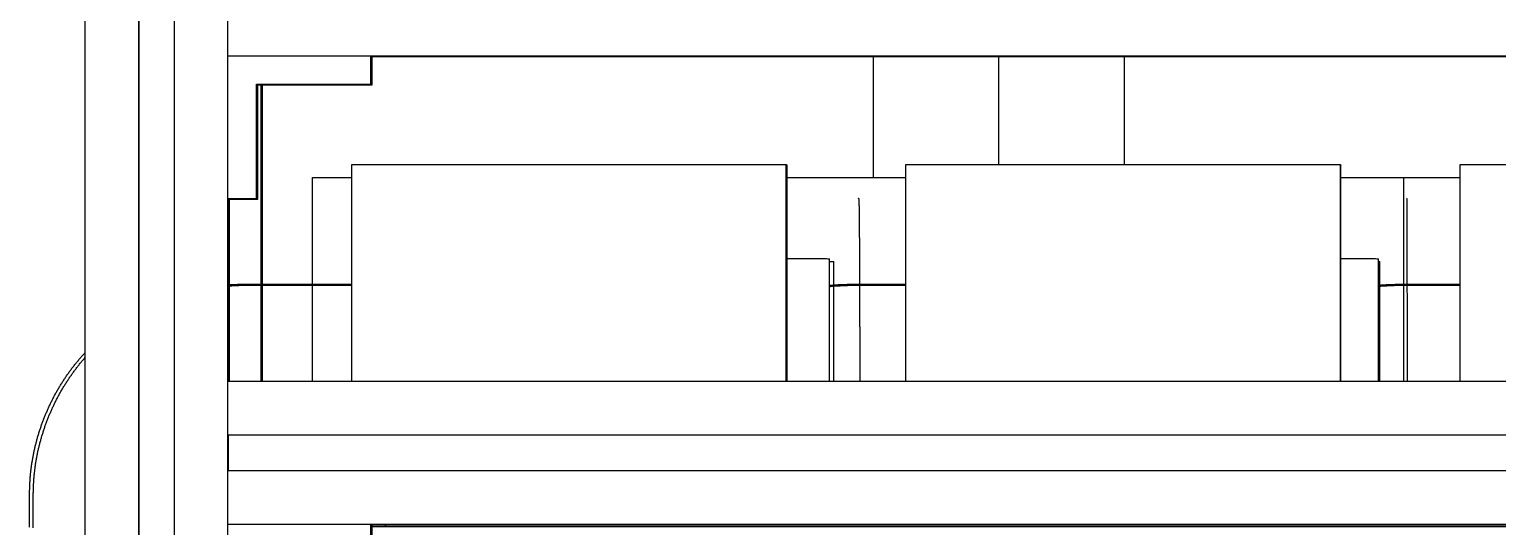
# Model space of a CAD drawing. Header units: millimetres. Extents: x -226 to 218, y -316 to 313.
# Drawn here: x -225.6 to -17.5, y 29 to 99.5 of the extents above; entities that cross this region are included whole.
import ezdxf

# ---------------------------------------------------------------- set-up
doc = ezdxf.new("R2010")
doc.units = ezdxf.units.MM
doc.layers.add('SKETCH', color=5, linetype='Continuous')
doc.layers.add('VISIBLE', color=7, linetype='Continuous')

msp = doc.modelspace()

# ---------------------------------------------------------------- linework, layer by layer
at = {"layer": 'SKETCH', "flags": 128}
for points in [[(-105.99, 78.52), (-105.99, 78.76), (-105.99, 79.02), (-105.99, 79.27), (-105.99, 79.52), (-105.99, 79.77), (-105.99, 80.03), (-105.99, 80.28), (-105.99, 80.53), (-105.99, 80.78), (-105.99, 81.03), (-105.99, 81.29), (-105.99, 81.54), (-105.99, 81.79), (-105.99, 82.04), (-105.99, 82.3), (-105.99, 82.55), (-105.98, 82.8), (-105.98, 83.05), (-105.98, 83.31), (-105.98, 83.56), (-105.98, 83.81), (-105.98, 84.06), (-105.98, 84.32), (-105.98, 84.57), (-105.98, 84.82), (-105.98, 85.07), (-105.98, 85.33), (-105.98, 85.58), (-105.98, 85.83), (-105.98, 86.08), (-105.98, 86.34), (-105.98, 86.59), (-105.98, 86.84), (-105.98, 87.09), (-105.98, 87.35), (-105.98, 87.6), (-105.98, 87.85), (-105.98, 88.1), (-105.98, 88.36), (-105.98, 88.61), (-105.98, 88.86), (-105.98, 89.11), (-105.98, 89.36), (-105.98, 89.62), (-105.98, 89.87), (-105.98, 90.12), (-105.98, 90.37), (-105.98, 90.63), (-105.98, 90.88), (-105.98, 91.13), (-105.98, 91.38), (-105.98, 91.64), (-105.98, 91.89), (-105.98, 92.14), (-105.98, 92.39), (-105.98, 92.65), (-105.98, 92.9), (-105.98, 93.15), (-105.98, 93.4), (-105.98, 93.66), (-105.98, 93.91), (-105.98, 94.16), (-105.98, 94.41), (-105.98, 94.67), (-105.98, 94.92), (-105.98, 95.17), (-105.98, 95.42), (-105.98, 95.67)], [(-88.19, 80.37), (-88.19, 80.54), (-88.19, 80.8), (-88.19, 81.06), (-88.19, 81.32), (-88.19, 81.58), (-88.19, 81.85), (-88.19, 82.11), (-88.19, 82.37), (-88.19, 82.63), (-88.19, 82.89), (-88.19, 83.15), (-88.19, 83.42), (-88.19, 83.68), (-88.19, 83.94), (-88.19, 84.2), (-88.19, 84.46), (-88.19, 84.72), (-88.19, 84.99), (-88.19, 85.25), (-88.19, 85.51), (-88.19, 85.77), (-88.19, 86.03), (-88.19, 86.29), (-88.19, 86.56), (-88.19, 86.82), (-88.19, 87.08), (-88.19, 87.34), (-88.19, 87.6), (-88.19, 87.86), (-88.2, 88.13), (-88.2, 88.39), (-88.2, 88.65), (-88.2, 88.91), (-88.2, 89.17), (-88.2, 89.43), (-88.2, 89.7), (-88.2, 89.96), (-88.2, 90.22), (-88.2, 90.48), (-88.2, 90.74), (-88.2, 91), (-88.2, 91.27), (-88.2, 91.53), (-88.2, 91.79), (-88.2, 92.05), (-88.2, 92.31), (-88.2, 92.57), (-88.2, 92.84), (-88.2, 93.1), (-88.2, 93.36), (-88.2, 93.62), (-88.2, 93.88), (-88.2, 94.14), (-88.2, 94.41), (-88.2, 94.67), (-88.2, 94.93), (-88.2, 95.19), (-88.2, 95.45), (-88.2, 95.67)], [(-70.38, 80.37), (-70.38, 80.61), (-70.38, 80.86), (-70.38, 81.11), (-70.38, 81.36), (-70.38, 81.61), (-70.39, 81.86), (-70.39, 82.11), (-70.39, 82.36), (-70.39, 82.61), (-70.39, 82.86), (-70.39, 83.12), (-70.39, 83.37), (-70.39, 83.62), (-70.39, 83.87), (-70.39, 84.12), (-70.39, 84.37), (-70.39, 84.62), (-70.39, 84.87), (-70.39, 85.12), (-70.39, 85.37), (-70.39, 85.62), (-70.39, 85.87), (-70.39, 86.12), (-70.39, 86.37), (-70.39, 86.63), (-70.39, 86.88), (-70.39, 87.13), (-70.39, 87.38), (-70.39, 87.63), (-70.39, 87.88), (-70.39, 88.13), (-70.39, 88.38), (-70.39, 88.63), (-70.39, 88.88), (-70.39, 89.13), (-70.39, 89.38), (-70.39, 89.63), (-70.39, 89.89), (-70.39, 90.14), (-70.39, 90.39), (-70.39, 90.64), (-70.39, 90.89), (-70.39, 91.14), (-70.39, 91.39), (-70.39, 91.64), (-70.39, 91.89), (-70.39, 92.14), (-70.4, 92.39), (-70.4, 92.64), (-70.4, 92.89), (-70.4, 93.15), (-70.4, 93.4), (-70.4, 93.65), (-70.4, 93.9), (-70.4, 94.15), (-70.4, 94.4), (-70.4, 94.65), (-70.4, 94.9), (-70.4, 95.15), (-70.4, 95.4), (-70.4, 95.65), (-70.4, 95.7)], [(-107.87, 49.62), (-107.87, 49.76), (-107.87, 49.94), (-107.87, 50.11), (-107.88, 50.29), (-107.88, 50.47), (-107.88, 50.65), (-107.88, 50.83), (-107.88, 51), (-107.88, 51.18), (-107.88, 51.36), (-107.88, 51.53), (-107.88, 51.71), (-107.88, 51.89), (-107.88, 52.06), (-107.88, 52.24), (-107.88, 52.41), (-107.88, 52.59), (-107.88, 52.77), (-107.88, 52.94), (-107.88, 53.12), (-107.88, 53.29), (-107.88, 53.47), (-107.88, 53.64), (-107.88, 53.81), (-107.88, 53.99), (-107.88, 54.16), (-107.88, 54.34), (-107.88, 54.51), (-107.88, 54.69), (-107.88, 54.86), (-107.88, 55.03), (-107.88, 55.2), (-107.88, 55.38), (-107.88, 55.55), (-107.88, 55.72), (-107.88, 55.89), (-107.88, 56.06), (-107.88, 56.23), (-107.88, 56.4), (-107.88, 56.57), (-107.88, 56.74), (-107.88, 56.91), (-107.88, 57.08), (-107.88, 57.24), (-107.89, 57.41), (-107.89, 57.58), (-107.89, 57.75), (-107.89, 57.91), (-107.89, 58.08), (-107.89, 58.25), (-107.89, 58.41), (-107.89, 58.58), (-107.89, 58.74), (-107.89, 58.91), (-107.89, 59.07), (-107.89, 59.23), (-107.89, 59.4), (-107.89, 59.56), (-107.89, 59.72), (-107.89, 59.88), (-107.89, 60.04), (-107.89, 60.2), (-107.89, 60.36), (-107.89, 60.52), (-107.89, 60.68), (-107.89, 60.84), (-107.89, 60.99), (-107.89, 61.15), (-107.89, 61.31), (-107.9, 61.46), (-107.9, 61.62), (-107.9, 61.77), (-107.9, 61.93), (-107.9, 62.08), (-107.9, 62.24), (-107.9, 62.39), (-107.9, 62.54), (-107.9, 62.69), (-107.9, 62.84), (-107.9, 62.99), (-107.9, 63.14), (-107.9, 63.29), (-107.9, 63.44), (-107.9, 63.59), (-107.9, 63.74), (-107.9, 63.88), (-107.9, 64.03), (-107.9, 64.17), (-107.9, 64.31), (-107.91, 64.46), (-107.91, 64.6), (-107.91, 64.74), (-107.91, 64.88), (-107.91, 65.02), (-107.91, 65.16), (-107.91, 65.3), (-107.91, 65.44), (-107.91, 65.58), (-107.91, 65.72), (-107.91, 65.85), (-107.91, 65.99), (-107.91, 66.12), (-107.91, 66.26), (-107.91, 66.39), (-107.91, 66.52), (-107.92, 66.66), (-107.92, 66.79), (-107.92, 66.92), (-107.92, 67.05), (-107.92, 67.17), (-107.92, 67.3), (-107.92, 67.43), (-107.92, 67.55), (-107.92, 67.68), (-107.92, 67.8), (-107.92, 67.93), (-107.92, 68.05), (-107.92, 68.17), (-107.92, 68.29), (-107.92, 68.41), (-107.93, 68.53), (-107.93, 68.65), (-107.93, 68.77), (-107.93, 68.89), (-107.93, 69), (-107.93, 69.12), (-107.93, 69.23), (-107.93, 69.34), (-107.93, 69.46), (-107.93, 69.57), (-107.93, 69.68), (-107.93, 69.79), (-107.93, 69.9), (-107.94, 70), (-107.94, 70.11), (-107.94, 70.21), (-107.94, 70.32), (-107.94, 70.42), (-107.94, 70.53), (-107.94, 70.63), (-107.94, 70.73), (-107.94, 70.83), (-107.94, 70.93), (-107.94, 71.03), (-107.94, 71.12), (-107.94, 71.22), (-107.95, 71.31), (-107.95, 71.41), (-107.95, 71.5), (-107.95, 71.59), (-107.95, 71.69), (-107.95, 71.78), (-107.95, 71.87), (-107.95, 71.95), (-107.95, 72.04), (-107.95, 72.13), (-107.95, 72.21), (-107.95, 72.3), (-107.96, 72.38), (-107.96, 72.46), (-107.96, 72.54), (-107.96, 72.62), (-107.96, 72.7), (-107.96, 72.78), (-107.96, 72.85), (-107.96, 72.93), (-107.96, 73), (-107.96, 73.08), (-107.96, 73.15), (-107.97, 73.22), (-107.97, 73.29), (-107.97, 73.36), (-107.97, 73.43), (-107.97, 73.5), (-107.97, 73.57), (-107.97, 73.63), (-107.97, 73.69), (-107.97, 73.76), (-107.97, 73.82), (-107.97, 73.88), (-107.98, 73.94), (-107.98, 74), (-107.98, 74.06), (-107.98, 74.11), (-107.98, 74.17), (-107.98, 74.22), (-107.98, 74.27), (-107.98, 74.33), (-107.98, 74.38), (-107.98, 74.43), (-107.98, 74.47), (-107.99, 74.52), (-107.99, 74.57), (-107.99, 74.61), (-107.99, 74.66), (-107.99, 74.7), (-107.99, 74.74), (-107.99, 74.78), (-107.99, 74.82), (-107.99, 74.86), (-107.99, 74.9), (-107.99, 74.93), (-108, 74.97), (-108, 75), (-108, 75.03), (-108, 75.07), (-108, 75.1), (-108, 75.13), (-108, 75.15), (-108, 75.18), (-108, 75.2), (-108, 75.23), (-108.01, 75.25), (-108.01, 75.27), (-108.01, 75.28), (-108.01, 75.3), (-108.01, 75.32), (-108.01, 75.33), (-108.01, 75.35), (-108.01, 75.36), (-108.01, 75.37), (-108.01, 75.38), (-108.01, 75.4), (-108.02, 75.41), (-108.02, 75.42), (-108.02, 75.42), (-108.02, 75.43), (-108.02, 75.44), (-108.02, 75.45), (-108.02, 75.46), (-108.02, 75.47), (-108.02, 75.48), (-108.02, 75.49), (-108.03, 75.5), (-108.03, 75.5), (-108.03, 75.51), (-108.03, 75.51), (-108.03, 75.52), (-108.03, 75.52), (-108.04, 75.52), (-108.04, 75.52), (-108.04, 75.52), (-108.04, 75.52), (-108.04, 75.52), (-108.04, 75.52), (-108.04, 75.52), (-108.05, 75.51), (-108.05, 75.51), (-108.05, 75.51), (-108.05, 75.51), (-108.05, 75.51), (-108.05, 75.5), (-108.06, 75.5), (-108.06, 75.5), (-108.06, 75.5), (-108.06, 75.5), (-108.06, 75.5), (-108.06, 75.5), (-108.07, 75.51), (-108.07, 75.51), (-108.07, 75.51), (-108.07, 75.51), (-108.07, 75.51), (-108.07, 75.51), (-108.07, 75.51), (-108.08, 75.51), (-108.08, 75.51), (-108.08, 75.52), (-108.08, 75.52), (-108.08, 75.52), (-108.08, 75.52), (-108.09, 75.52), (-108.09, 75.52), (-108.09, 75.52), (-108.09, 75.52), (-108.09, 75.52), (-108.09, 75.53), (-108.09, 75.53), (-108.1, 75.53), (-108.1, 75.53), (-108.1, 75.53), (-108.1, 75.53), (-108.1, 75.53), (-108.1, 75.53), (-108.11, 75.53), (-108.11, 75.54), (-108.11, 75.54), (-108.11, 75.54), (-108.11, 75.54), (-108.11, 75.54), (-108.11, 75.54), (-108.12, 75.54), (-108.12, 75.54), (-108.12, 75.54), (-108.12, 75.54), (-108.12, 75.55), (-108.12, 75.55), (-108.13, 75.55), (-108.13, 75.55), (-108.13, 75.55), (-108.13, 75.55), (-108.13, 75.55), (-108.13, 75.55), (-108.14, 75.55)], [(-30.31, 49.62), (-30.31, 49.76), (-30.31, 49.94), (-30.31, 50.11), (-30.31, 50.29), (-30.31, 50.47), (-30.31, 50.65), (-30.31, 50.83), (-30.31, 51), (-30.31, 51.18), (-30.31, 51.36), (-30.31, 51.53), (-30.31, 51.71), (-30.31, 51.89), (-30.31, 52.06), (-30.31, 52.24), (-30.31, 52.41), (-30.31, 52.59), (-30.31, 52.77), (-30.31, 52.94), (-30.31, 53.12), (-30.31, 53.29), (-30.31, 53.47), (-30.31, 53.64), (-30.31, 53.81), (-30.31, 53.99), (-30.31, 54.16), (-30.31, 54.34), (-30.31, 54.51), (-30.31, 54.69), (-30.31, 54.86), (-30.31, 55.03), (-30.31, 55.2), (-30.31, 55.38), (-30.31, 55.55), (-30.31, 55.72), (-30.31, 55.89), (-30.31, 56.06), (-30.31, 56.23), (-30.31, 56.4), (-30.31, 56.57), (-30.31, 56.74), (-30.31, 56.91), (-30.31, 57.08), (-30.31, 57.24), (-30.31, 57.41), (-30.31, 57.58), (-30.31, 57.75), (-30.31, 57.91), (-30.31, 58.08), (-30.31, 58.25), (-30.31, 58.41), (-30.31, 58.58), (-30.31, 58.74), (-30.31, 58.91), (-30.31, 59.07), (-30.31, 59.23), (-30.31, 59.4), (-30.31, 59.56), (-30.31, 59.72), (-30.31, 59.88), (-30.31, 60.04), (-30.31, 60.2), (-30.31, 60.36), (-30.31, 60.52), (-30.31, 60.68), (-30.31, 60.84), (-30.31, 60.99), (-30.31, 61.15), (-30.31, 61.31), (-30.31, 61.46), (-30.31, 61.62), (-30.31, 61.77), (-30.31, 61.93), (-30.31, 62.08), (-30.32, 62.24), (-30.32, 62.39), (-30.32, 62.54), (-30.32, 62.69), (-30.32, 62.84), (-30.32, 62.99), (-30.32, 63.14), (-30.32, 63.29), (-30.32, 63.44), (-30.32, 63.59), (-30.32, 63.74), (-30.32, 63.88), (-30.32, 64.03), (-30.32, 64.17), (-30.32, 64.31), (-30.32, 64.46), (-30.32, 64.6), (-30.32, 64.74), (-30.32, 64.88), (-30.32, 65.02), (-30.32, 65.16), (-30.32, 65.3), (-30.32, 65.44), (-30.32, 65.58), (-30.32, 65.72), (-30.32, 65.85), (-30.32, 65.99), (-30.32, 66.12), (-30.32, 66.26), (-30.32, 66.39), (-30.32, 66.52), (-30.32, 66.66), (-30.32, 66.79), (-30.32, 66.92), (-30.32, 67.05), (-30.32, 67.17), (-30.32, 67.3), (-30.32, 67.43), (-30.32, 67.55), (-30.32, 67.68), (-30.32, 67.8), (-30.32, 67.93), (-30.32, 68.05), (-30.32, 68.17), (-30.32, 68.29), (-30.32, 68.41), (-30.32, 68.53), (-30.32, 68.65), (-30.32, 68.77), (-30.32, 68.89), (-30.32, 69), (-30.32, 69.12), (-30.32, 69.23), (-30.32, 69.34), (-30.32, 69.46), (-30.32, 69.57), (-30.33, 69.68), (-30.33, 69.79), (-30.33, 69.9), (-30.33, 70), (-30.33, 70.11), (-30.33, 70.21), (-30.33, 70.32), (-30.33, 70.42), (-30.33, 70.53), (-30.33, 70.63), (-30.33, 70.73), (-30.33, 70.83), (-30.33, 70.93), (-30.33, 71.03), (-30.33, 71.12), (-30.33, 71.22), (-30.33, 71.31), (-30.33, 71.41), (-30.33, 71.5), (-30.33, 71.59), (-30.33, 71.69), (-30.33, 71.78), (-30.33, 71.87), (-30.33, 71.95), (-30.33, 72.04), (-30.33, 72.13), (-30.33, 72.21), (-30.33, 72.3), (-30.33, 72.38), (-30.33, 72.46), (-30.33, 72.54), (-30.33, 72.62), (-30.33, 72.7), (-30.33, 72.78), (-30.33, 72.85), (-30.33, 72.93), (-30.33, 73), (-30.33, 73.08), (-30.33, 73.15), (-30.33, 73.22), (-30.33, 73.29), (-30.33, 73.36), (-30.33, 73.43), (-30.34, 73.5), (-30.34, 73.57), (-30.34, 73.63), (-30.34, 73.69), (-30.34, 73.76), (-30.34, 73.82), (-30.34, 73.88), (-30.34, 73.94), (-30.34, 74), (-30.34, 74.06), (-30.34, 74.11), (-30.34, 74.17), (-30.34, 74.22), (-30.34, 74.27), (-30.34, 74.33), (-30.34, 74.38), (-30.34, 74.43), (-30.34, 74.47), (-30.34, 74.52), (-30.34, 74.57), (-30.34, 74.61), (-30.34, 74.66), (-30.34, 74.7), (-30.34, 74.74), (-30.34, 74.78), (-30.34, 74.82), (-30.34, 74.86), (-30.34, 74.9), (-30.34, 74.93), (-30.34, 74.97), (-30.34, 75), (-30.34, 75.03), (-30.34, 75.07), (-30.34, 75.1), (-30.34, 75.13), (-30.34, 75.15), (-30.34, 75.18), (-30.34, 75.2), (-30.34, 75.23), (-30.35, 75.25), (-30.35, 75.27), (-30.35, 75.28), (-30.35, 75.3), (-30.35, 75.32), (-30.35, 75.33), (-30.35, 75.35), (-30.35, 75.36), (-30.35, 75.37), (-30.35, 75.38), (-30.35, 75.4), (-30.35, 75.41), (-30.35, 75.42), (-30.35, 75.42), (-30.35, 75.43), (-30.35, 75.44), (-30.35, 75.45), (-30.35, 75.46), (-30.35, 75.47), (-30.35, 75.48), (-30.35, 75.49), (-30.35, 75.5), (-30.35, 75.5), (-30.35, 75.51), (-30.35, 75.51), (-30.35, 75.52), (-30.35, 75.52), (-30.35, 75.52), (-30.35, 75.52), (-30.35, 75.52), (-30.36, 75.52), (-30.36, 75.52), (-30.36, 75.52), (-30.36, 75.52), (-30.36, 75.51), (-30.36, 75.51), (-30.36, 75.51), (-30.36, 75.51), (-30.36, 75.51), (-30.36, 75.5), (-30.36, 75.5), (-30.36, 75.5), (-30.36, 75.5), (-30.36, 75.5), (-30.36, 75.5), (-30.36, 75.5), (-30.36, 75.51), (-30.36, 75.51), (-30.36, 75.51), (-30.36, 75.51), (-30.36, 75.51), (-30.36, 75.51), (-30.36, 75.51), (-30.37, 75.51), (-30.37, 75.51), (-30.37, 75.52), (-30.37, 75.52), (-30.37, 75.52), (-30.37, 75.52), (-30.37, 75.52), (-30.37, 75.52), (-30.37, 75.52), (-30.37, 75.52), (-30.37, 75.52), (-30.37, 75.53), (-30.37, 75.53), (-30.37, 75.53), (-30.37, 75.53), (-30.37, 75.53), (-30.37, 75.53), (-30.37, 75.53), (-30.37, 75.53), (-30.37, 75.53), (-30.37, 75.54), (-30.37, 75.54), (-30.37, 75.54), (-30.38, 75.54), (-30.38, 75.54), (-30.38, 75.54), (-30.38, 75.54), (-30.38, 75.54), (-30.38, 75.54), (-30.38, 75.54), (-30.38, 75.55), (-30.38, 75.55), (-30.38, 75.55), (-30.38, 75.55), (-30.38, 75.55), (-30.38, 75.55), (-30.38, 75.55), (-30.38, 75.55), (-30.38, 75.55)], [(-197.27, 63.34), (-197.15, 63.34), (-197.02, 63.35), (-196.89, 63.35), (-196.76, 63.36), (-196.63, 63.36), (-196.5, 63.37), (-196.37, 63.37), (-196.23, 63.37), (-196.09, 63.38), (-195.95, 63.38), (-195.8, 63.39), (-195.66, 63.39), (-195.46, 63.39), (-195.26, 63.4), (-195.06, 63.4), (-194.85, 63.4), (-194.63, 63.4), (-194.42, 63.41), (-194.2, 63.41), (-193.97, 63.41), (-193.75, 63.41), (-193.52, 63.41), (-193.29, 63.41), (-193.06, 63.4), (-192.83, 63.4), (-192.6, 63.4), (-192.36, 63.4), (-192.13, 63.4), (-191.9, 63.4), (-191.66, 63.39), (-191.43, 63.39), (-191.2, 63.39), (-190.97, 63.39), (-190.74, 63.39), (-190.51, 63.39), (-190.29, 63.39), (-190.06, 63.39), (-189.84, 63.39), (-189.62, 63.39), (-189.39, 63.39), (-189.17, 63.39), (-188.94, 63.39), (-188.72, 63.39), (-188.5, 63.39), (-188.27, 63.39), (-188.05, 63.39), (-187.83, 63.39), (-187.6, 63.39), (-187.38, 63.39), (-187.15, 63.39), (-186.93, 63.39), (-186.71, 63.39), (-186.48, 63.39), (-186.26, 63.39), (-186.04, 63.39), (-185.81, 63.39), (-185.59, 63.39), (-185.36, 63.39), (-185.14, 63.39), (-184.92, 63.39), (-184.69, 63.39), (-184.47, 63.39), (-184.25, 63.39), (-184.02, 63.39), (-183.8, 63.39), (-183.57, 63.39), (-183.35, 63.39), (-183.13, 63.39), (-182.9, 63.39), (-182.68, 63.39), (-182.45, 63.39), (-182.23, 63.39), (-182.01, 63.39), (-181.78, 63.39), (-181.56, 63.39), (-181.34, 63.39), (-181.11, 63.39), (-180.89, 63.39), (-180.66, 63.39), (-180.44, 63.39), (-180.22, 63.39), (-179.99, 63.39), (-179.93, 63.39)], [(-197.27, 63.16), (-197.19, 63.17), (-197.07, 63.18), (-196.94, 63.18), (-196.82, 63.19), (-196.69, 63.19), (-196.56, 63.2), (-196.43, 63.2), (-196.3, 63.21), (-196.17, 63.21), (-196.04, 63.22), (-195.91, 63.22), (-195.77, 63.23), (-195.63, 63.23), (-195.49, 63.23), (-195.35, 63.24), (-195.2, 63.24), (-195, 63.25), (-194.8, 63.25), (-194.6, 63.25), (-194.39, 63.25), (-194.18, 63.26), (-193.96, 63.26), (-193.74, 63.26), (-193.52, 63.26), (-193.3, 63.26), (-193.07, 63.26), (-192.84, 63.26), (-192.61, 63.26), (-192.38, 63.25), (-192.15, 63.25), (-191.91, 63.25), (-191.68, 63.25), (-191.45, 63.25), (-191.21, 63.25), (-190.98, 63.24), (-190.75, 63.24), (-190.52, 63.24), (-190.29, 63.24), (-190.07, 63.24), (-189.84, 63.24), (-189.62, 63.24), (-189.4, 63.24), (-189.17, 63.24), (-188.95, 63.24), (-188.73, 63.24), (-188.5, 63.24), (-188.28, 63.24), (-188.06, 63.24), (-187.83, 63.24), (-187.61, 63.24), (-187.39, 63.24), (-187.16, 63.24), (-186.94, 63.24), (-186.72, 63.24), (-186.49, 63.24), (-186.27, 63.24), (-186.05, 63.24), (-185.82, 63.24), (-185.6, 63.24), (-185.38, 63.24), (-185.15, 63.24), (-184.93, 63.24), (-184.71, 63.24), (-184.48, 63.24), (-184.26, 63.24), (-184.04, 63.24), (-183.81, 63.24), (-183.59, 63.24), (-183.37, 63.24), (-183.14, 63.24), (-182.92, 63.24), (-182.7, 63.24), (-182.47, 63.24), (-182.25, 63.24), (-182.03, 63.24), (-181.8, 63.24), (-181.58, 63.24), (-181.36, 63.24), (-181.13, 63.24), (-180.91, 63.24), (-180.69, 63.24), (-180.47, 63.24), (-180.24, 63.24), (-180.02, 63.24), (-179.93, 63.24)], [(-112.22, 63.24), (-112.21, 63.24), (-112.08, 63.25), (-111.95, 63.26), (-111.83, 63.27), (-111.7, 63.28), (-111.58, 63.29), (-111.45, 63.3), (-111.33, 63.31), (-111.2, 63.32), (-111.07, 63.32), (-110.95, 63.33), (-110.82, 63.34), (-110.69, 63.34), (-110.57, 63.35), (-110.44, 63.35), (-110.31, 63.36), (-110.18, 63.36), (-110.04, 63.37), (-109.91, 63.37), (-109.77, 63.37), (-109.64, 63.38), (-109.5, 63.38), (-109.35, 63.39), (-109.21, 63.39), (-109.02, 63.39), (-108.83, 63.4), (-108.64, 63.4), (-108.44, 63.4), (-108.24, 63.4), (-108.04, 63.41), (-107.84, 63.41), (-107.63, 63.41), (-107.42, 63.41), (-107.21, 63.41), (-107, 63.4), (-106.79, 63.4), (-106.57, 63.4), (-106.36, 63.4), (-106.14, 63.4), (-105.92, 63.4), (-105.71, 63.4), (-105.49, 63.39), (-105.28, 63.39), (-105.06, 63.39), (-104.85, 63.39), (-104.64, 63.39), (-104.43, 63.39), (-104.22, 63.39), (-104.01, 63.39), (-103.8, 63.39), (-103.59, 63.39), (-103.39, 63.39), (-103.18, 63.39), (-102.97, 63.39), (-102.76, 63.39), (-102.55, 63.39), (-102.35, 63.39), (-102.14, 63.39), (-101.93, 63.39), (-101.72, 63.39), (-101.51, 63.39), (-101.37, 63.39)], [(-112.22, 63.06), (-112.21, 63.06), (-112.08, 63.08), (-111.95, 63.09), (-111.82, 63.1), (-111.69, 63.11), (-111.57, 63.13), (-111.44, 63.14), (-111.32, 63.14), (-111.19, 63.15), (-111.06, 63.16), (-110.94, 63.17), (-110.81, 63.18), (-110.69, 63.18), (-110.56, 63.19), (-110.44, 63.19), (-110.31, 63.2), (-110.18, 63.2), (-110.05, 63.21), (-109.92, 63.21), (-109.79, 63.22), (-109.65, 63.22), (-109.52, 63.23), (-109.38, 63.23), (-109.24, 63.23), (-109.1, 63.24), (-108.95, 63.24), (-108.77, 63.25), (-108.58, 63.25), (-108.39, 63.25), (-108.19, 63.25), (-107.99, 63.26), (-107.79, 63.26), (-107.59, 63.26), (-107.38, 63.26), (-107.17, 63.26), (-106.96, 63.26), (-106.75, 63.26), (-106.54, 63.26), (-106.32, 63.25), (-106.11, 63.25), (-105.89, 63.25), (-105.68, 63.25), (-105.46, 63.25), (-105.25, 63.25), (-105.03, 63.24), (-104.82, 63.24), (-104.6, 63.24), (-104.39, 63.24), (-104.18, 63.24), (-103.97, 63.24), (-103.77, 63.24), (-103.56, 63.24), (-103.35, 63.24), (-103.14, 63.24), (-102.94, 63.24), (-102.73, 63.24), (-102.52, 63.24), (-102.31, 63.24), (-102.11, 63.24), (-101.9, 63.24), (-101.69, 63.24), (-101.48, 63.24), (-101.37, 63.24)], [(-34.41, 63.25), (-34.29, 63.26), (-34.16, 63.27), (-34.04, 63.28), (-33.91, 63.29), (-33.79, 63.3), (-33.66, 63.31), (-33.54, 63.32), (-33.41, 63.32), (-33.28, 63.33), (-33.16, 63.34), (-33.03, 63.34), (-32.9, 63.35), (-32.77, 63.35), (-32.64, 63.36), (-32.51, 63.36), (-32.38, 63.37), (-32.25, 63.37), (-32.11, 63.37), (-31.97, 63.38), (-31.83, 63.38), (-31.69, 63.39), (-31.54, 63.39), (-31.36, 63.39), (-31.17, 63.4), (-30.98, 63.4), (-30.78, 63.4), (-30.58, 63.4), (-30.38, 63.41), (-30.17, 63.41), (-29.97, 63.41), (-29.76, 63.41), (-29.55, 63.41), (-29.34, 63.4), (-29.12, 63.4), (-28.91, 63.4), (-28.69, 63.4), (-28.48, 63.4), (-28.26, 63.4), (-28.04, 63.4), (-27.83, 63.39), (-27.61, 63.39), (-27.4, 63.39), (-27.19, 63.39), (-26.97, 63.39), (-26.76, 63.39), (-26.55, 63.39), (-26.35, 63.39), (-26.14, 63.39), (-25.93, 63.39), (-25.72, 63.39), (-25.51, 63.39), (-25.31, 63.39), (-25.1, 63.39), (-24.89, 63.39), (-24.68, 63.39), (-24.47, 63.39), (-24.27, 63.39), (-24.06, 63.39), (-23.85, 63.39), (-23.64, 63.39), (-23.43, 63.39), (-23.23, 63.39), (-23.02, 63.39), (-22.82, 63.39)], [(-34.41, 63.1), (-34.34, 63.1), (-34.21, 63.11), (-34.08, 63.13), (-33.96, 63.14), (-33.83, 63.14), (-33.71, 63.15), (-33.58, 63.16), (-33.46, 63.17), (-33.33, 63.18), (-33.21, 63.18), (-33.08, 63.19), (-32.95, 63.19), (-32.83, 63.2), (-32.7, 63.2), (-32.57, 63.21), (-32.44, 63.21), (-32.3, 63.22), (-32.17, 63.22), (-32.03, 63.23), (-31.9, 63.23), (-31.76, 63.23), (-31.62, 63.24), (-31.47, 63.24), (-31.29, 63.25), (-31.1, 63.25), (-30.9, 63.25), (-30.71, 63.25), (-30.51, 63.26), (-30.31, 63.26), (-30.1, 63.26), (-29.9, 63.26), (-29.69, 63.26), (-29.48, 63.26), (-29.27, 63.26), (-29.05, 63.26), (-28.84, 63.25), (-28.62, 63.25), (-28.41, 63.25), (-28.19, 63.25), (-27.98, 63.25), (-27.76, 63.25), (-27.55, 63.24), (-27.33, 63.24), (-27.12, 63.24), (-26.91, 63.24), (-26.7, 63.24), (-26.49, 63.24), (-26.28, 63.24), (-26.08, 63.24), (-25.87, 63.24), (-25.66, 63.24), (-25.45, 63.24), (-25.25, 63.24), (-25.04, 63.24), (-24.83, 63.24), (-24.62, 63.24), (-24.42, 63.24), (-24.21, 63.24), (-24, 63.24), (-23.79, 63.24), (-23.59, 63.24), (-23.38, 63.24), (-23.17, 63.24), (-22.96, 63.24), (-22.82, 63.24)], [(-225.61, 28.93), (-225.61, 29.15), (-225.61, 29.37), (-225.61, 29.59), (-225.61, 29.82), (-225.61, 30.04), (-225.62, 30.27), (-225.62, 30.49), (-225.62, 30.71), (-225.62, 30.94), (-225.62, 31.16), (-225.62, 31.38), (-225.62, 31.6), (-225.62, 31.81), (-225.62, 32.03), (-225.62, 32.24), (-225.62, 32.45), (-225.62, 32.65), (-225.62, 32.86), (-225.61, 33.06), (-225.61, 33.25), (-225.61, 33.44), (-225.6, 33.59), (-225.6, 33.73), (-225.59, 33.87), (-225.59, 34.01), (-225.59, 34.15), (-225.58, 34.28), (-225.58, 34.41), (-225.57, 34.54), (-225.57, 34.67), (-225.56, 34.8), (-225.56, 34.93), (-225.55, 35.06), (-225.55, 35.18), (-225.54, 35.31), (-225.53, 35.44), (-225.53, 35.56), (-225.52, 35.69), (-225.51, 35.81), (-225.5, 35.94), (-225.49, 36.06), (-225.48, 36.19), (-225.47, 36.31), (-225.45, 36.44), (-225.44, 36.57), (-225.43, 36.7), (-225.41, 36.83), (-225.4, 36.96), (-225.38, 37.09), (-225.37, 37.22), (-225.35, 37.35), (-225.33, 37.48), (-225.31, 37.61), (-225.3, 37.74), (-225.28, 37.87), (-225.26, 38), (-225.24, 38.13), (-225.22, 38.26), (-225.19, 38.38), (-225.17, 38.51), (-225.15, 38.64), (-225.13, 38.77), (-225.1, 38.9), (-225.08, 39.03), (-225.05, 39.16), (-225.03, 39.28), (-225, 39.41), (-224.98, 39.54), (-224.95, 39.67), (-224.92, 39.8), (-224.89, 39.92), (-224.87, 40.05), (-224.84, 40.18), (-224.81, 40.3), (-224.78, 40.43), (-224.75, 40.56), (-224.72, 40.69), (-224.68, 40.81), (-224.65, 40.94), (-224.62, 41.07), (-224.58, 41.19), (-224.55, 41.32), (-224.52, 41.44), (-224.48, 41.57), (-224.45, 41.7), (-224.41, 41.82), (-224.37, 41.95), (-224.33, 42.07), (-224.3, 42.2), (-224.26, 42.32), (-224.22, 42.45), (-224.18, 42.57), (-224.14, 42.7), (-224.1, 42.82), (-224.06, 42.94), (-224.02, 43.07), (-223.97, 43.19), (-223.93, 43.31), (-223.89, 43.44), (-223.84, 43.56), (-223.8, 43.68), (-223.75, 43.81), (-223.71, 43.93), (-223.66, 44.05), (-223.62, 44.17), (-223.57, 44.3), (-223.52, 44.42), (-223.47, 44.54), (-223.42, 44.66), (-223.37, 44.78), (-223.33, 44.9), (-223.27, 45.02), (-223.22, 45.14), (-223.17, 45.26), (-223.12, 45.38), (-223.07, 45.5), (-223.02, 45.62), (-222.96, 45.74), (-222.91, 45.86), (-222.85, 45.98), (-222.8, 46.1), (-222.74, 46.22), (-222.69, 46.33), (-222.63, 46.45), (-222.57, 46.57), (-222.52, 46.69), (-222.46, 46.8), (-222.4, 46.92), (-222.34, 47.04), (-222.28, 47.15), (-222.22, 47.27), (-222.16, 47.39), (-222.1, 47.5), (-222.04, 47.62), (-221.98, 47.73), (-221.91, 47.85), (-221.85, 47.96), (-221.79, 48.07), (-221.72, 48.19), (-221.66, 48.3), (-221.59, 48.42), (-221.53, 48.53), (-221.46, 48.64), (-221.4, 48.75), (-221.33, 48.87), (-221.26, 48.98), (-221.19, 49.09), (-221.12, 49.2), (-221.06, 49.31), (-220.99, 49.42), (-220.92, 49.53), (-220.85, 49.64), (-220.77, 49.75), (-220.7, 49.86), (-220.63, 49.97), (-220.56, 50.08), (-220.49, 50.19), (-220.41, 50.3), (-220.34, 50.4), (-220.26, 50.51), (-220.19, 50.62), (-220.11, 50.73), (-220.04, 50.83), (-219.96, 50.94), (-219.89, 51.04), (-219.81, 51.15), (-219.73, 51.26), (-219.65, 51.36), (-219.58, 51.46), (-219.5, 51.57), (-219.42, 51.67), (-219.34, 51.78), (-219.26, 51.88), (-219.18, 51.98), (-219.1, 52.08), (-219.01, 52.19), (-218.93, 52.29), (-218.85, 52.39), (-218.77, 52.49), (-218.68, 52.59), (-218.6, 52.69), (-218.51, 52.79), (-218.43, 52.89), (-218.34, 52.99), (-218.26, 53.09), (-218.17, 53.19), (-218.09, 53.29), (-218, 53.38), (-217.91, 53.48), (-217.83, 53.58), (-217.74, 53.67), (-217.72, 53.69)], [(-225.08, 28.82), (-225.08, 29.04), (-225.08, 29.27), (-225.08, 29.49), (-225.08, 29.72), (-225.09, 29.94), (-225.09, 30.17), (-225.09, 30.39), (-225.09, 30.62), (-225.09, 30.84), (-225.09, 31.07), (-225.09, 31.29), (-225.09, 31.51), (-225.09, 31.73), (-225.09, 31.94), (-225.09, 32.16), (-225.09, 32.37), (-225.09, 32.57), (-225.09, 32.78), (-225.09, 32.98), (-225.08, 33.17), (-225.08, 33.36), (-225.07, 33.51), (-225.07, 33.65), (-225.07, 33.79), (-225.06, 33.93), (-225.06, 34.07), (-225.05, 34.2), (-225.05, 34.33), (-225.05, 34.46), (-225.04, 34.59), (-225.04, 34.72), (-225.03, 34.85), (-225.02, 34.98), (-225.02, 35.1), (-225.01, 35.23), (-225.01, 35.35), (-225, 35.48), (-224.99, 35.6), (-224.98, 35.73), (-224.97, 35.85), (-224.96, 35.98), (-224.95, 36.1), (-224.94, 36.23), (-224.93, 36.36), (-224.91, 36.49), (-224.9, 36.62), (-224.89, 36.75), (-224.87, 36.87), (-224.85, 37), (-224.84, 37.13), (-224.82, 37.26), (-224.8, 37.39), (-224.79, 37.52), (-224.77, 37.65), (-224.75, 37.78), (-224.73, 37.91), (-224.71, 38.04), (-224.69, 38.17), (-224.67, 38.29), (-224.65, 38.42), (-224.62, 38.55), (-224.6, 38.68), (-224.58, 38.81), (-224.55, 38.94), (-224.53, 39.06), (-224.5, 39.19), (-224.48, 39.32), (-224.45, 39.45), (-224.42, 39.57), (-224.4, 39.7), (-224.37, 39.83), (-224.34, 39.96), (-224.31, 40.08), (-224.28, 40.21), (-224.25, 40.34), (-224.22, 40.46), (-224.19, 40.59), (-224.16, 40.72), (-224.13, 40.84), (-224.09, 40.97), (-224.06, 41.1), (-224.02, 41.22), (-223.99, 41.35), (-223.96, 41.47), (-223.92, 41.6), (-223.88, 41.72), (-223.85, 41.85), (-223.81, 41.97), (-223.77, 42.1), (-223.73, 42.22), (-223.69, 42.35), (-223.66, 42.47), (-223.62, 42.6), (-223.57, 42.72), (-223.53, 42.84), (-223.49, 42.97), (-223.45, 43.09), (-223.41, 43.21), (-223.36, 43.34), (-223.32, 43.46), (-223.28, 43.58), (-223.23, 43.7), (-223.19, 43.83), (-223.14, 43.95), (-223.09, 44.07), (-223.05, 44.19), (-223, 44.31), (-222.95, 44.43), (-222.9, 44.56), (-222.85, 44.68), (-222.8, 44.8), (-222.75, 44.92), (-222.7, 45.04), (-222.65, 45.16), (-222.6, 45.28), (-222.55, 45.4), (-222.49, 45.52), (-222.44, 45.63), (-222.39, 45.75), (-222.33, 45.87), (-222.28, 45.99), (-222.22, 46.11), (-222.17, 46.23), (-222.11, 46.34), (-222.05, 46.46), (-222, 46.58), (-221.94, 46.69), (-221.88, 46.81), (-221.82, 46.93), (-221.76, 47.04), (-221.7, 47.16), (-221.64, 47.27), (-221.58, 47.39), (-221.52, 47.51), (-221.46, 47.62), (-221.39, 47.73), (-221.33, 47.85), (-221.27, 47.96), (-221.2, 48.08), (-221.14, 48.19), (-221.07, 48.3), (-221.01, 48.41), (-220.94, 48.53), (-220.88, 48.64), (-220.81, 48.75), (-220.74, 48.86), (-220.68, 48.97), (-220.61, 49.08), (-220.54, 49.2), (-220.47, 49.31), (-220.4, 49.42), (-220.33, 49.53), (-220.26, 49.64), (-220.19, 49.75), (-220.11, 49.85), (-220.04, 49.96), (-219.97, 50.07), (-219.9, 50.18), (-219.82, 50.29), (-219.75, 50.39), (-219.67, 50.5), (-219.6, 50.61), (-219.52, 50.71), (-219.45, 50.82), (-219.37, 50.93), (-219.29, 51.03), (-219.22, 51.14), (-219.14, 51.24), (-219.06, 51.34), (-218.98, 51.45), (-218.9, 51.55), (-218.82, 51.65), (-218.74, 51.76), (-218.66, 51.86), (-218.58, 51.96), (-218.5, 52.06), (-218.42, 52.17), (-218.34, 52.27), (-218.25, 52.37), (-218.17, 52.47), (-218.09, 52.57), (-218, 52.67), (-217.92, 52.77), (-217.83, 52.87), (-217.75, 52.97), (-217.72, 53)]]:
    msp.add_lwpolyline(points, dxfattribs=at)
at = {"layer": 'VISIBLE'}
for p, q in [((-217.72, -315.95), (-217.72, 312.91)), ((-210.13, -315.95), (-210.13, 312.91)), ((-210.06, -315.85), (-210.06, 312.82)), ((-205.06, -315.95), (-205.06, 312.91)), ((-197.47, -315.95), (-197.47, 312.91)), ((-197.47, 95.8), (197.47, 95.8)), ((-177.22, 91.75), (-177.22, 95.8)), ((-177.22, 95.8), (-177.04, 95.7)), ((-177.15, 95.76), (177.15, 95.76)), ((-177.1, 95.74), (177.1, 95.74)), ((-177.04, 91.65), (-177.04, 95.7)), ((-177.04, 95.7), (177.04, 95.7)), ((-177.04, 95.67), (-70.79, 95.67)), ((-70.81, 95.7), (-70.79, 95.67)), ((-70.79, 95.67), (-70.79, 95.7)), ((-60.7, 95.7), (-60.68, 95.67)), ((-60.68, 95.67), (60.68, 95.67)), ((-193.42, 75.54), (-193.42, 91.75)), ((-193.42, 91.75), (-193.22, 91.65)), ((-193.42, 91.75), (-177.22, 91.75)), ((-193.22, 75.47), (-193.22, 91.65)), ((-193.22, 91.65), (-177.04, 91.65)), ((-192.78, 49.62), (-192.78, 91.65)), ((-192.71, 49.62), (-192.71, 91.65)), ((-192.66, 49.62), (-192.66, 91.65)), ((-192.59, 49.62), (-192.59, 91.65)), ((-177.22, 91.75), (-177.04, 91.65)), ((-179.93, 49.62), (-179.93, 80.37)), ((-179.93, 80.37), (-118.34, 80.37)), ((-118.34, 49.62), (-118.34, 80.37)), ((-118.34, 80.37), (-118.22, 80.29)), ((-118.22, 49.62), (-118.22, 80.29)), ((-101.37, 49.62), (-101.37, 80.37)), ((-101.37, 80.37), (-39.78, 80.37)), ((-39.78, 49.62), (-39.78, 80.37)), ((-39.78, 80.37), (-39.74, 80.29)), ((-39.74, 49.62), (-39.74, 80.29)), ((-22.82, 49.62), (-22.82, 80.37)), ((-22.82, 80.37), (38.77, 80.37)), ((-185.48, 49.62), (-185.48, 78.52)), ((-185.48, 78.52), (-179.93, 78.52)), ((-118.22, 78.52), (-101.37, 78.52)), ((-39.74, 78.52), (-22.82, 78.52)), ((-30.81, 49.62), (-30.81, 78.52)), ((-197.47, 75.54), (-197.27, 75.47)), ((-197.47, 75.54), (-193.42, 75.54)), ((-197.39, 49.62), (-197.39, 75.52)), ((-197.34, 49.62), (-197.34, 75.5)), ((-197.27, 49.62), (-197.27, 75.47)), ((-197.27, 75.47), (-193.22, 75.47)), ((-193.42, 75.54), (-193.22, 75.47)), ((-118.22, 67.02), (-118.17, 67.02)), ((-118.17, 67.02), (-117.84, 67.02)), ((-117.84, 67.02), (-117.48, 67.02)), ((-117.48, 67.02), (-117.08, 67.02)), ((-117.08, 67.02), (-116.66, 67.02)), ((-116.66, 67.02), (-116.21, 67.02)), ((-116.21, 67.02), (-115.75, 67.02)), ((-115.75, 67.02), (-115.28, 67.02)), ((-115.28, 67.02), (-114.81, 67.02)), ((-114.81, 67.02), (-114.36, 67.02)), ((-114.36, 67.02), (-113.93, 67.02)), ((-113.93, 67.02), (-113.54, 67.02)), ((-113.54, 67.02), (-113.2, 67.02)), ((-113.2, 67.02), (-112.9, 67.02)), ((-112.9, 67.02), (-112.66, 67.02)), ((-112.66, 67.02), (-112.47, 67.01)), ((-112.47, 67.01), (-112.34, 67.01)), ((-112.34, 67.01), (-112.26, 67.01)), ((-112.26, 67.01), (-112.22, 67.01)), ((-112.22, 49.62), (-112.22, 67.01)), ((-112.22, 66.63), (-112.01, 66.63)), ((-112.01, 66.63), (-111.83, 66.63)), ((-111.83, 66.63), (-111.69, 66.63)), ((-111.69, 66.63), (-111.61, 66.63)), ((-111.61, 66.63), (-111.58, 66.63)), ((-111.58, 49.62), (-111.58, 66.63)), ((-39.74, 67.02), (-39.65, 67.02)), ((-39.65, 67.02), (-39.25, 67.02)), ((-39.25, 67.02), (-38.83, 67.02)), ((-38.83, 67.02), (-38.38, 67.02)), ((-38.38, 67.02), (-37.92, 67.02)), ((-37.92, 67.02), (-37.45, 67.02)), ((-37.45, 67.02), (-36.99, 67.02)), ((-36.99, 67.02), (-36.54, 67.02)), ((-36.54, 67.02), (-36.11, 67.02)), ((-36.11, 67.02), (-35.72, 67.02)), ((-35.72, 67.02), (-35.37, 67.02)), ((-35.37, 67.02), (-35.08, 67.02)), ((-35.08, 67.02), (-34.84, 67.02)), ((-34.84, 67.02), (-34.65, 67.01)), ((-34.65, 67.01), (-34.52, 67.01)), ((-34.52, 67.01), (-34.44, 67.01)), ((-34.44, 67.01), (-34.41, 67.01)), ((-34.41, 49.62), (-34.41, 67.01)), ((-34.41, 66.63), (-34.32, 66.63)), ((-34.32, 66.63), (-34.24, 66.63)), ((-34.24, 66.63), (-34.21, 66.63)), ((-34.21, 49.62), (-34.21, 66.63)), ((-197.47, 49.62), (197.47, 49.62)), ((-197.47, 42.03), (-197.41, 42.01)), ((-197.47, 42.03), (197.47, 42.03)), ((-197.41, 36.96), (-197.41, 42.01)), ((-197.41, 42.01), (197.41, 42.01)), ((-197.47, 36.96), (197.47, 36.96)), ((-197.47, 29.37), (197.47, 29.37)), ((-177.22, 25.32), (-177.22, 29.37)), ((-177.22, 29.37), (-177.04, 29.34)), ((-177.15, 29.36), (177.15, 29.36)), ((-177.1, 29.35), (177.1, 29.35)), ((-177.04, 25.29), (-177.04, 29.34)), ((-177.04, 29.34), (177.04, 29.34)), ((-177.04, 29.28), (177.04, 29.28)), ((-177.04, 29.27), (177.04, 29.27)), ((-177.04, 29.26), (177.04, 29.26)), ((-177.04, 29.25), (-176.48, 29.25)), ((-177.04, 29.25), (177.04, 29.25)), ((-176.52, 29.25), (-176.48, 29.25)), ((-176.48, 29.25), (-176.48, 29.25)), ((-175.15, 29.02), (-175.15, 29.25)), ((-175.11, 29.02), (-175.11, 29.25)), ((-177.04, 29.02), (177.04, 29.02)), ((-177.04, 29.02), (-175.15, 29.02)), ((-177.04, 29.01), (177.04, 29.01)), ((-177.04, 29), (177.04, 29)), ((-175.15, 29.02), (-175.11, 29.02))]:
    msp.add_line(p, q, dxfattribs=at)

doc.saveas('drawing.dxf')
